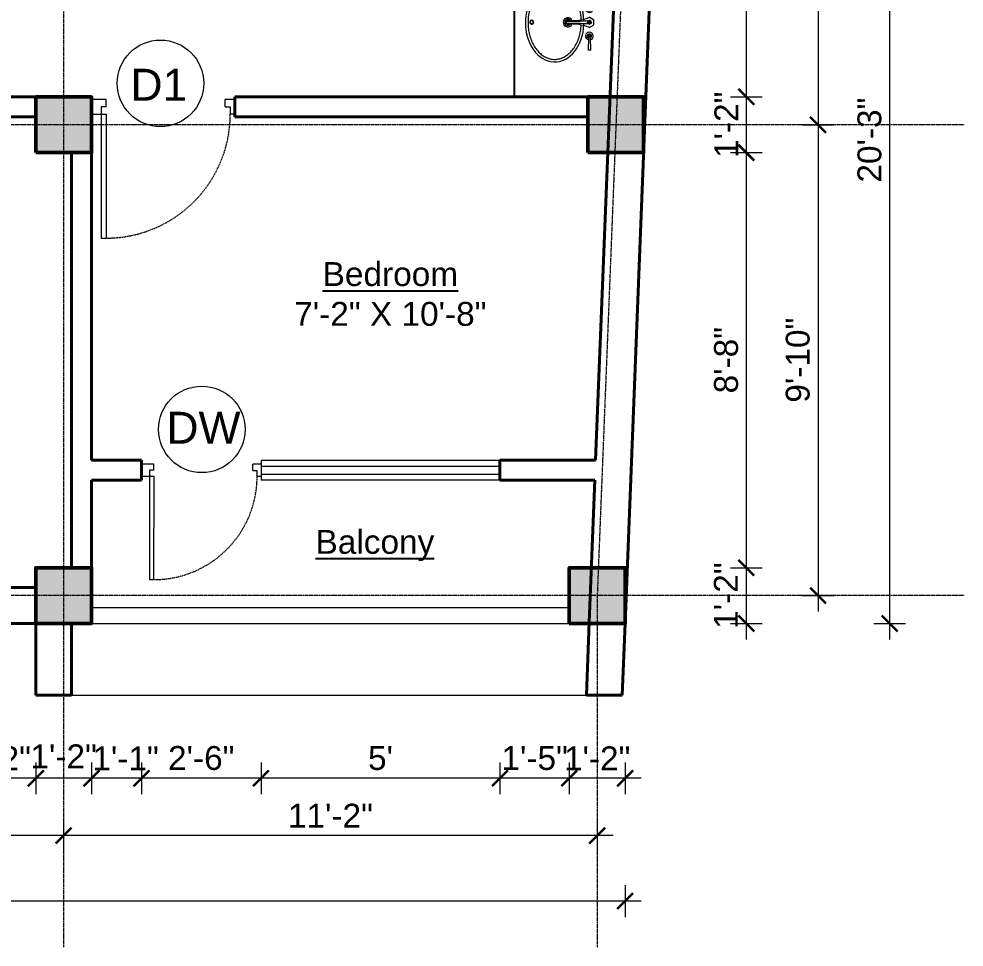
# Model space of a CAD drawing. Header units: inches. Extents: x 136316 to 155547, y -21384 to -17606.
# Drawn here: x 149794.9 to 150032.2, y -19838 to -19604.9 of the extents above; entities that cross this region are included whole.
import ezdxf

# ---------------------------------------------------------------- set-up
doc = ezdxf.new("R2010")
doc.units = ezdxf.units.IN
doc.header["$LTSCALE"] = 0.5
doc.header["$MEASUREMENT"] = 0
doc.header["$PDMODE"] = 66
doc.linetypes.add('CENTER', pattern=[2, 1.25, -0.25, 0.25, -0.25])
doc.linetypes.add('HIDDEN', pattern=[0.375, 0.25, -0.125])
for name, color, linetype, lineweight in [('Annotate-Lite.w', 177, 'Continuous', 9), ('Annotations-Bold.w', 177, 'Continuous', 13), ('C-COLUMN', 1, 'Continuous', 50), ('DIM', 4, 'Continuous', 5), ('DIM 1-100', 4, 'Continuous', 13), ('Door-Window.w', 4, 'Continuous', 15), ('Fittings', 9, 'Continuous', 5), ('PARAPET', 50, 'Continuous', 13), ('TEXT', 220, 'Continuous', 9), ('Toilet', 7, 'Continuous', 25), ('wall', 1, 'Continuous', 40)]:
    doc.layers.add(name, color=color, linetype=linetype, lineweight=lineweight)
doc.layers.add('furniture', color=31, linetype='Continuous')
doc.styles.add('arial.', font='arial.ttf')
doc.styles.add('gaurav', font='arial.ttf')
doc.styles.get("Standard").update_dxf_attribs({"font": 'arial.ttf'})
doc.dimstyles.new('1 by 96', dxfattribs={"dimtxt": 6, "dimasz": 4, "dimexe": 4, "dimexo": 4, "dimgap": 2, "dimtad": 1, "dimdec": 0, "dimzin": 0, "dimdsep": 46, "dimlunit": 4, "dimtxsty": 'Standard', "dimblk": 'ARCHTICK', "dimcen": 0, "dimdle": 4, "dimadec": 0, "dimazin": 0, "dimtfac": 1, "dimtdec": 0, "dimtix": 1, "dimtofl": 0, "dimtmove": 1, "dimatfit": 3, "dimldrblk": 'ARCHTICK', "dimfxl": 4, "dimfxlon": 1, "dimtolj": 1, "dimtzin": 0, "dimlwd": -1, "dimlwe": -1, "dimarcsym": 0})

# ---------------------------------------------------------------- blocks, each defined once
blk = doc.blocks.new('3-0')
at = {"ltscale": 3}
for p, q in [((11063.05, 10097.68), (11065.97, 10099.9)), ((11065.97, 10099.9), (11066.71, 10098.92)), ((11063.05, 10097.68), (11064.53, 10095.73)), ((11065.25, 10097.81), (11066.71, 10098.92)), ((11065.99, 10096.84), (11065.25, 10097.81)), ((11065.99, 10096.84), (11064.53, 10095.73)), ((11085.5, 10074.13), (11110.32, 10092.96)), ((11111.05, 10091.97), (11110.32, 10092.96)), ((11086.24, 10073.15), (11111.05, 10091.97)), ((11086.24, 10073.15), (11085.5, 10074.13)), ((11084.04, 10073.02), (11082.57, 10071.91)), ((11082.57, 10071.91), (11084.79, 10068.98)), ((11084.04, 10073.02), (11084.78, 10072.04)), ((11084.78, 10072.04), (11086.24, 10073.15)), ((11084.79, 10068.98), (11087.72, 10071.2)), ((11087.72, 10071.2), (11086.24, 10073.15))]:
    blk.add_line(p, q, dxfattribs=at)
at = {"layer": 'Door-Window.w', "color": 9, "linetype": 'HIDDEN', "lineweight": 18}
blk.add_arc((11085.5, 10074.13), 31.16, 37.1906, 127.1465, dxfattribs=at)
blk = doc.blocks.new('A$C604E024C')
at = {"linetype": 'ByBlock'}
for p, q in [((-107.3, 6.3), (-198.2, 8.5)), ((-101.1, 4.4), (-101.1, -4.4)), ((-101.1, 4.4), (-100.5, 4.4)), ((-100.5, 4.4), (-100.5, 0.6)), ((-100.5, 0.6), (-96.6, 0.6)), ((-100.5, 0), (-100.5, -3.8)), ((-100.5, 0), (-96.6, 0)), ((-96.6, 4.4), (-96.6, 0.6)), ((-96.6, 4.4), (-96, 4.4)), ((-96, 4.4), (-96, -3.8)), ((-5.6, 4.4), (-5.6, -4.4)), ((-5.6, 4.4), (-5, 4.4)), ((-5, 4.4), (-5, -3.8)), ((0, 12.9), (0, -12.9)), ((1.2, 4.4), (1.2, -4.4)), ((1.2, 4.4), (3.5, 4.4)), ((1.8, 3.8), (1.8, 0.6)), ((1.8, 3.8), (3.5, 3.8)), ((1.8, 0.6), (3.5, 0.6)), ((100.4, 2.2), (101, 2.4)), ((107.3, 6.3), (198.2, 8.5)), ((199.2, 7.5), (199.2, -7.5)), ((-107.3, -6.3), (-198.2, -8.5)), ((-101.1, -4.4), (-100.5, -4.4)), ((-100.5, -3.8), (-100.5, -4.4)), ((-96.6, 0), (-96.6, -4.4)), ((-96.6, -4.4), (-96, -4.4)), ((-96, -3.8), (-96, -4.4)), ((-5.6, -4.4), (-1.2, -4.4)), ((-5, -3.8), (-1.2, -3.8)), ((-1.2, -3.8), (-1.2, -4.4)), ((1.2, -4.4), (3.5, -4.4)), ((1.8, 0), (1.8, -3.8)), ((1.8, 0), (3.5, 0)), ((1.8, -3.8), (3.5, -3.8)), ((100.4, -2.2), (101, -2.4)), ((107.3, -6.3), (198.2, -8.5))]:
    blk.add_line(p, q, dxfattribs=at)
for points in [[(34.8, -2.5), (34.8, -2.5, 0.267949), (34.8, 2.5), (19.6, 28.9, 0.267949), (15.2, 31.4), (-15.2, 31.4, 0.267949), (-19.6, 28.9), (-34.8, 2.5, 0.267949), (-34.8, -2.5)], [(0, 12.9), (-4.6, 12.9, 0.267949), (-8.9, 10.4), (-13.5, 2.5, 0.267949), (-13.5, -2.5), (-8.9, -10.4, 0.267949), (-4.6, -12.9), (0, -12.9)], [(0, 12.9), (4.6, 12.9, -0.267949), (8.9, 10.4), (13.5, 2.5, -0.267949), (13.5, -2.5), (8.9, -10.4, -0.267949), (4.6, -12.9), (0, -12.9)], [(-14.6, -149.3, 0.267949), (-14.6, -154.3), (-9.4, -163.2, 0.267949), (-5.1, -165.7), (0, -165.7)], [(14.6, -149.3, -0.267949), (14.6, -154.3), (9.5, -163.2, -0.267949), (5.2, -165.7), (0, -165.7)]]:
    blk.add_lwpolyline(points, format="xyb", dxfattribs=at)
for centre, radius, start, end in [((-148.2, 0), 51.6, 171.62848, 188.37152), ((-198.2, 7.5), 1, 88.57669, 180), ((-98.6, 0), 27.8, 193.93526, 166.06474), ((-98.6, 0), 16.1, 203.47719, 156.52281), ((-98.6, 0), 13.6, 207.82536, 152.17464), ((-98.6, 0), 10.7, 215.76651, 144.23349), ((3.5, 2.2), 2.2, 301.40481, 90), ((3.5, 2.2), 1.6, 270, 90.01417), ((3.5, -1.9), 2.5, 270, 62.70974), ((98.6, 0), 27.8, 13.93526, 346.06474), ((98.6, 0), 16.1, 23.47719, 336.52281), ((98.6, 0), 13.6, 27.82536, 332.17464), ((98.6, 0), 10.7, 35.76651, 324.23349), ((198.2, 7.5), 1, 0, 91.42331), ((-198.2, -7.5), 1, 180, 271.42331), ((-325.4, -117.3), 312.4, 354.13327, 21.56539), ((-1093.1, -109.8), 1085, 357.18281, 5.67785), ((3.5, -1.9), 1.9, 270, 90), ((1083.5, -109.3), 1075.4, 174.30277, 182.87364), ((324.5, -117.1), 311.5, 158.41566, 185.92552), ((198.2, -7.5), 1, 268.57669, 0)]:
    blk.add_arc(centre, radius, start, end, dxfattribs=at)
blk.add_ellipse((98.6, 0), major_axis=(0, 4.4), ratio=0.647537, start_param=-0.996154, end_param=4.137747, dxfattribs=at)
blk.add_open_spline([(100.4, 2.2), (100.2, 2.6), (100, 2.9), (99.5, 3.4), (99.3, 3.6), (98.9, 3.8), (98.7, 3.8), (98.6, 3.8), (98.4, 3.8), (98.1, 3.7), (97.7, 3.5), (97.5, 3.3), (97.1, 2.8), (96.9, 2.5), (96.6, 1.8), (96.5, 1.3), (96.3, 0.3), (96.3, -0.3), (96.5, -1.6), (96.7, -2.1), (97.1, -2.9), (97.4, -3.2), (97.9, -3.6), (98.1, -3.7), (98.6, -3.8), (98.8, -3.8), (99.3, -3.6), (99.6, -3.4), (100, -2.9), (100.2, -2.6), (100.4, -2.2)], degree=3, knots=[5.296065, 5.296065, 5.296065, 5.296065, 5.668493, 5.668493, 6.044953, 6.044953, 6.283185, 6.283185, 6.283185, 6.618814, 6.618814, 6.954443, 6.954443, 7.290072, 7.290072, 7.6257, 7.6257, 8.094621, 8.094621, 8.563542, 8.563542, 8.940002, 8.940002, 9.316461, 9.316461, 9.692921, 9.692921, 10.069381, 10.069381, 10.411893, 10.411893, 10.411893, 10.411893], dxfattribs=at)
blk = doc.blocks.new('basin')
for radius, start, end in [(1.14, 113.503, 66.2712), (0.79, 126.715, 52.8739)]:
    blk.add_arc((134195.31, -39122.53), radius, start, end)
blk.add_ellipse((134195.31, -39125.83), major_axis=(-9.97, 0), ratio=0.736887, start_param=4.757716, end_param=10.948885)
blk.add_ellipse((134195.31, -39131.57), major_axis=(0.448, 0), ratio=0.674502)
for points, knots in [([(134194.69, -39119.15), (134194.32, -39119.17), (134193.96, -39119.2), (134193.09, -39119.32), (134192.57, -39119.42), (134191.58, -39119.69), (134191.1, -39119.85), (134190.19, -39120.23), (134189.76, -39120.45), (134188.95, -39120.93), (134188.57, -39121.2), (134187.89, -39121.77), (134187.59, -39122.07), (134187.06, -39122.71), (134186.83, -39123.04), (134186.45, -39123.73), (134186.3, -39124.08), (134186.09, -39124.79), (134186.03, -39125.15), (134185.99, -39125.61), (134185.99, -39125.72), (134185.99, -39125.83), (134185.99, -39126.08), (134186.01, -39126.34), (134186.11, -39126.94), (134186.2, -39127.29), (134186.47, -39127.97), (134186.64, -39128.31), (134187.06, -39128.96), (134187.31, -39129.28), (134187.88, -39129.88), (134188.2, -39130.16), (134188.9, -39130.7), (134189.28, -39130.94), (134190.1, -39131.39), (134190.53, -39131.59), (134191.45, -39131.93), (134191.92, -39132.08), (134192.9, -39132.31), (134193.4, -39132.4), (134194.43, -39132.51), (134194.94, -39132.53), (134195.97, -39132.52), (134196.49, -39132.48), (134197.5, -39132.35), (134198, -39132.25), (134198.97, -39132), (134199.44, -39131.84), (134200.34, -39131.48), (134200.76, -39131.27), (134201.56, -39130.8), (134201.93, -39130.55), (134202.61, -39130), (134202.91, -39129.71), (134203.45, -39129.1), (134203.69, -39128.78), (134204.08, -39128.12), (134204.24, -39127.78), (134204.48, -39127.09), (134204.56, -39126.74), (134204.64, -39126.04), (134204.64, -39125.69), (134204.57, -39124.98), (134204.49, -39124.62), (134204.25, -39123.91), (134204.09, -39123.56), (134203.69, -39122.89), (134203.45, -39122.56), (134202.89, -39121.93), (134202.58, -39121.63), (134201.88, -39121.07), (134201.49, -39120.81), (134200.67, -39120.35), (134200.22, -39120.13), (134199.3, -39119.77), (134198.81, -39119.62), (134197.81, -39119.37), (134197.29, -39119.28), (134196.49, -39119.19), (134196.22, -39119.16), (134195.94, -39119.15)], [4.778413, 4.778413, 4.778413, 4.778413, 4.89303, 4.89303, 5.060537, 5.060537, 5.228045, 5.228045, 5.395552, 5.395552, 5.56306, 5.56306, 5.730567, 5.730567, 5.898075, 5.898075, 6.065582, 6.065582, 6.233089, 6.233089, 6.283185, 6.283185, 6.283185, 6.401225, 6.401225, 6.564378, 6.564378, 6.727532, 6.727532, 6.890685, 6.890685, 7.053839, 7.053839, 7.216992, 7.216992, 7.380146, 7.380146, 7.543299, 7.543299, 7.706452, 7.706452, 7.869606, 7.869606, 8.032759, 8.032759, 8.195913, 8.195913, 8.359066, 8.359066, 8.52222, 8.52222, 8.685373, 8.685373, 8.848527, 8.848527, 9.01168, 9.01168, 9.174834, 9.174834, 9.337987, 9.337987, 9.501141, 9.501141, 9.668648, 9.668648, 9.836155, 9.836155, 10.003663, 10.003663, 10.17117, 10.17117, 10.338678, 10.338678, 10.506185, 10.506185, 10.673693, 10.673693, 10.8412, 10.8412, 10.929386, 10.929386, 10.929386, 10.929386]), ([(134195.86, -39131.57), (134195.86, -39131.55), (134195.86, -39131.52), (134195.84, -39131.46), (134195.83, -39131.44), (134195.79, -39131.36), (134195.75, -39131.32), (134195.66, -39131.25), (134195.6, -39131.23), (134195.46, -39131.18), (134195.36, -39131.16), (134195.17, -39131.17), (134195.07, -39131.2), (134194.94, -39131.27), (134194.9, -39131.3), (134194.83, -39131.37), (134194.8, -39131.4), (134194.77, -39131.48), (134194.76, -39131.52), (134194.75, -39131.6), (134194.76, -39131.65), (134194.79, -39131.73), (134194.81, -39131.76), (134194.87, -39131.83), (134194.9, -39131.86), (134194.98, -39131.9), (134195.02, -39131.92), (134195.15, -39131.97), (134195.25, -39131.99), (134195.44, -39131.98), (134195.54, -39131.95), (134195.67, -39131.89), (134195.72, -39131.85), (134195.79, -39131.78), (134195.81, -39131.75), (134195.85, -39131.67), (134195.86, -39131.63), (134195.86, -39131.58), (134195.86, -39131.58), (134195.86, -39131.57)], [0, 0, 0, 0, 0.188397, 0.188397, 0.376794, 0.376794, 0.73698, 0.73698, 1.097166, 1.097166, 1.657793, 1.657793, 2.21842, 2.21842, 2.564182, 2.564182, 2.840364, 2.840364, 3.116547, 3.116547, 3.39273, 3.39273, 3.668913, 3.668913, 3.945096, 3.945096, 4.221279, 4.221279, 4.783807, 4.783807, 5.346334, 5.346334, 5.697184, 5.697184, 5.974645, 5.974645, 6.252106, 6.252106, 6.283185, 6.283185, 6.283185, 6.283185])]:
    blk.add_open_spline(points, degree=3, knots=knots)
at = {"xscale": 0.03499430959345774, "yscale": 0.03499430959345774, "zscale": 0.03499430959345774, "rotation": 359.9929103328581}
blk.add_blockref('A$C604E024C', (134195.31, -39117.12), dxfattribs=at)
blk = doc.blocks.new('_ArchTick')
at = {"color": 0, "linetype": 'ByBlock', "const_width": 0.15}
blk.add_lwpolyline([(-0.5, -0.5), (0.5, 0.5)], dxfattribs=at)
blk = doc.blocks.new('*D257')
at = {"layer": 'Defpoints', "color": 0, "transparency": 16777216}
for p in [(149956.18, -19527.9), (149951.74, -19624.5), (149977.52, -19624.5)]:
    blk.add_point(p, dxfattribs=at)
at = {"layer": 'DIM 1-100', "color": 0, "transparency": 16777216}
for p, q in [((149977.52, -19523.9), (149977.52, -19628.5)), ((149973.52, -19527.9), (149981.52, -19527.9)), ((149973.52, -19624.5), (149981.52, -19624.5))]:
    blk.add_line(p, q, dxfattribs=at)
at = {"layer": 'DIM 1-100', "color": 0, "transparency": 16777216, "xscale": 4, "yscale": 4, "zscale": 4}
for p, rotation in [((149977.52, -19527.9), 90), ((149977.52, -19624.5), 270)]:
    blk.add_blockref('_ArchTick', p, dxfattribs=dict(at, rotation=rotation))
at = {"layer": 'DIM 1-100', "color": 0, "transparency": 16777216, "insert": (149972.46, -19576.2), "char_height": 6, "attachment_point": 5, "rotation": 90}
blk.add_mtext('\\A1;8\'-1"', dxfattribs=at)
blk = doc.blocks.new('*D258')
at = {"layer": 'Defpoints', "color": 0, "transparency": 16777216}
for p in [(149951.74, -19624.5), (149951.74, -19638.5), (149977.52, -19638.5)]:
    blk.add_point(p, dxfattribs=at)
at = {"layer": 'DIM 1-100', "color": 0, "transparency": 16777216}
for p, q in [((149977.52, -19620.5), (149977.52, -19642.5)), ((149973.52, -19624.5), (149981.52, -19624.5)), ((149973.52, -19638.5), (149981.52, -19638.5))]:
    blk.add_line(p, q, dxfattribs=at)
at = {"layer": 'DIM 1-100', "color": 0, "transparency": 16777216, "xscale": 4, "yscale": 4, "zscale": 4}
for p, rotation in [((149977.52, -19624.5), 90), ((149977.52, -19638.5), 270)]:
    blk.add_blockref('_ArchTick', p, dxfattribs=dict(at, rotation=rotation))
at = {"layer": 'DIM 1-100', "color": 0, "transparency": 16777216, "insert": (149972.51, -19631.5), "char_height": 6, "attachment_point": 5, "rotation": 90}
blk.add_mtext('\\A1;1\'-2"', dxfattribs=at)
blk = doc.blocks.new('*D259')
at = {"layer": 'Defpoints', "color": 0, "transparency": 16777216}
for p in [(149951.74, -19638.5), (149947.08, -19742.73), (149977.52, -19742.73)]:
    blk.add_point(p, dxfattribs=at)
at = {"layer": 'DIM 1-100', "color": 0, "transparency": 16777216}
for p, q in [((149977.52, -19634.5), (149977.52, -19746.73)), ((149973.52, -19638.5), (149981.52, -19638.5)), ((149973.52, -19742.73), (149981.52, -19742.73))]:
    blk.add_line(p, q, dxfattribs=at)
at = {"layer": 'DIM 1-100', "color": 0, "transparency": 16777216, "xscale": 4, "yscale": 4, "zscale": 4}
for p, rotation in [((149977.52, -19638.5), 90), ((149977.52, -19742.73), 270)]:
    blk.add_blockref('_ArchTick', p, dxfattribs=dict(at, rotation=rotation))
at = {"layer": 'DIM 1-100', "color": 0, "transparency": 16777216, "insert": (149972.46, -19690.61), "char_height": 6, "attachment_point": 5, "rotation": 90}
blk.add_mtext('\\A1;8\'-8"', dxfattribs=at)
blk = doc.blocks.new('*D260')
at = {"layer": 'Defpoints', "color": 0, "transparency": 16777216}
for p in [(149947.08, -19742.73), (149947.08, -19756.73), (149977.52, -19756.73)]:
    blk.add_point(p, dxfattribs=at)
at = {"layer": 'DIM 1-100', "color": 0, "transparency": 16777216}
for p, q in [((149977.52, -19738.73), (149977.52, -19760.73)), ((149973.52, -19742.73), (149981.52, -19742.73)), ((149973.52, -19756.73), (149981.52, -19756.73))]:
    blk.add_line(p, q, dxfattribs=at)
at = {"layer": 'DIM 1-100', "color": 0, "transparency": 16777216, "xscale": 4, "yscale": 4, "zscale": 4}
for p, rotation in [((149977.52, -19742.73), 90), ((149977.52, -19756.73), 270)]:
    blk.add_blockref('_ArchTick', p, dxfattribs=dict(at, rotation=rotation))
at = {"layer": 'DIM 1-100', "color": 0, "transparency": 16777216, "insert": (149972.38, -19749.73), "char_height": 6, "attachment_point": 5, "rotation": 90}
blk.add_mtext('\\A1;1\'-2"', dxfattribs=at)
blk = doc.blocks.new('*D261')
at = {"layer": 'Defpoints', "color": 0, "transparency": 16777216}
for p in [(149956.18, -19520.9), (149952.02, -19631.5), (149995.52, -19631.5)]:
    blk.add_point(p, dxfattribs=at)
at = {"layer": 'DIM 1-100', "color": 0, "transparency": 16777216}
for p, q in [((149995.52, -19516.9), (149995.52, -19635.5)), ((149991.52, -19520.9), (149999.52, -19520.9)), ((149991.52, -19631.5), (149999.52, -19631.5))]:
    blk.add_line(p, q, dxfattribs=at)
at = {"layer": 'DIM 1-100', "color": 0, "transparency": 16777216, "xscale": 4, "yscale": 4, "zscale": 4}
for p, rotation in [((149995.52, -19520.9), 90), ((149995.52, -19631.5), 270)]:
    blk.add_blockref('_ArchTick', p, dxfattribs=dict(at, rotation=rotation))
at = {"layer": 'DIM 1-100', "color": 0, "transparency": 16777216, "insert": (149990.46, -19576.2), "char_height": 6, "attachment_point": 5, "rotation": 90}
blk.add_mtext('\\A1;9\'-3"', dxfattribs=at)
blk = doc.blocks.new('*D262')
at = {"layer": 'Defpoints', "color": 0, "transparency": 16777216}
for p in [(149952.02, -19631.5), (149947.36, -19749.73), (149995.52, -19749.73)]:
    blk.add_point(p, dxfattribs=at)
at = {"layer": 'DIM 1-100', "color": 0, "transparency": 16777216}
for p, q in [((149995.52, -19627.5), (149995.52, -19753.73)), ((149991.52, -19631.5), (149999.52, -19631.5)), ((149991.52, -19749.73), (149999.52, -19749.73))]:
    blk.add_line(p, q, dxfattribs=at)
at = {"layer": 'DIM 1-100', "color": 0, "transparency": 16777216, "xscale": 4, "yscale": 4, "zscale": 4}
for p, rotation in [((149995.52, -19631.5), 90), ((149995.52, -19749.73), 270)]:
    blk.add_blockref('_ArchTick', p, dxfattribs=dict(at, rotation=rotation))
at = {"layer": 'DIM 1-100', "color": 0, "transparency": 16777216, "insert": (149990.46, -19690.61), "char_height": 6, "attachment_point": 5, "rotation": 90}
blk.add_mtext('\\A1;9\'-10"', dxfattribs=at)
blk = doc.blocks.new('*D263')
at = {"layer": 'Defpoints', "color": 0, "transparency": 16777216}
for p in [(149956.66, -19513.97), (150013.52, -19513.97), (149947.08, -19756.73)]:
    blk.add_point(p, dxfattribs=at)
at = {"layer": 'DIM 1-100', "color": 0, "transparency": 16777216}
for p, q in [((150013.52, -19760.73), (150013.52, -19509.97)), ((150009.52, -19513.97), (150017.52, -19513.97)), ((150009.52, -19756.73), (150017.52, -19756.73))]:
    blk.add_line(p, q, dxfattribs=at)
at = {"layer": 'DIM 1-100', "color": 0, "transparency": 16777216, "xscale": 4, "yscale": 4, "zscale": 4}
for p, rotation in [((150013.52, -19513.97), 90), ((150013.52, -19756.73), 270)]:
    blk.add_blockref('_ArchTick', p, dxfattribs=dict(at, rotation=rotation))
at = {"layer": 'DIM 1-100', "color": 0, "transparency": 16777216, "insert": (150008.46, -19635.35), "char_height": 6, "attachment_point": 5, "rotation": 90}
blk.add_mtext('\\A1;20\'-3"', dxfattribs=at)
blk = doc.blocks.new('*D307')
at = {"layer": 'Defpoints', "color": 0, "transparency": 16777216}
for p in [(149933.08, -19756.73), (149947.08, -19756.73), (149933.08, -19795.61)]:
    blk.add_point(p, dxfattribs=at)
at = {"layer": 'DIM 1-100', "color": 0, "transparency": 16777216}
for p, q in [((149933.08, -19791.61), (149933.08, -19799.61)), ((149947.08, -19791.61), (149947.08, -19799.61)), ((149951.08, -19795.61), (149929.08, -19795.61))]:
    blk.add_line(p, q, dxfattribs=at)
at = {"layer": 'DIM 1-100', "color": 0, "transparency": 16777216, "xscale": 4, "yscale": 4, "zscale": 4, "rotation": 180}
blk.add_blockref('_ArchTick', (149933.08, -19795.61), dxfattribs=at)
at = {"layer": 'DIM 1-100', "color": 0, "transparency": 16777216, "xscale": 4, "yscale": 4, "zscale": 4}
blk.add_blockref('_ArchTick', (149947.08, -19795.61), dxfattribs=at)
at = {"layer": 'DIM 1-100', "color": 0, "transparency": 16777216, "insert": (149940.08, -19790.6), "char_height": 6, "attachment_point": 5}
blk.add_mtext('\\A1;1\'-2"', dxfattribs=at)
blk = doc.blocks.new('*D308')
at = {"layer": 'Defpoints', "color": 0, "transparency": 16777216}
for p in [(149915.67, -19720.73), (149933.08, -19756.73), (149915.67, -19795.61)]:
    blk.add_point(p, dxfattribs=at)
at = {"layer": 'DIM 1-100', "color": 0, "transparency": 16777216}
for p, q in [((149915.67, -19791.61), (149915.67, -19799.61)), ((149933.08, -19791.61), (149933.08, -19799.61)), ((149937.08, -19795.61), (149911.67, -19795.61))]:
    blk.add_line(p, q, dxfattribs=at)
at = {"layer": 'DIM 1-100', "color": 0, "transparency": 16777216, "xscale": 4, "yscale": 4, "zscale": 4, "rotation": 180}
blk.add_blockref('_ArchTick', (149915.67, -19795.61), dxfattribs=at)
at = {"layer": 'DIM 1-100', "color": 0, "transparency": 16777216, "xscale": 4, "yscale": 4, "zscale": 4}
blk.add_blockref('_ArchTick', (149933.08, -19795.61), dxfattribs=at)
at = {"layer": 'DIM 1-100', "color": 0, "transparency": 16777216, "insert": (149924.38, -19790.55), "char_height": 6, "attachment_point": 5}
blk.add_mtext('\\A1;1\'-5"', dxfattribs=at)
blk = doc.blocks.new('*D309')
at = {"layer": 'Defpoints', "color": 0, "transparency": 16777216}
for p in [(149855.67, -19720.73), (149915.67, -19720.73), (149855.67, -19795.61)]:
    blk.add_point(p, dxfattribs=at)
at = {"layer": 'DIM 1-100', "color": 0, "transparency": 16777216}
for p, q in [((149855.67, -19791.61), (149855.67, -19799.61)), ((149915.67, -19791.61), (149915.67, -19799.61)), ((149919.67, -19795.61), (149851.67, -19795.61))]:
    blk.add_line(p, q, dxfattribs=at)
at = {"layer": 'DIM 1-100', "color": 0, "transparency": 16777216, "xscale": 4, "yscale": 4, "zscale": 4, "rotation": 180}
blk.add_blockref('_ArchTick', (149855.67, -19795.61), dxfattribs=at)
at = {"layer": 'DIM 1-100', "color": 0, "transparency": 16777216, "xscale": 4, "yscale": 4, "zscale": 4}
blk.add_blockref('_ArchTick', (149915.67, -19795.61), dxfattribs=at)
at = {"layer": 'DIM 1-100', "color": 0, "transparency": 16777216, "insert": (149885.67, -19790.56), "char_height": 6, "attachment_point": 5}
blk.add_mtext("\\A1;5'", dxfattribs=at)
blk = doc.blocks.new('*D310')
at = {"layer": 'Defpoints', "color": 0, "transparency": 16777216}
for p in [(149825.67, -19720.73), (149855.67, -19720.73), (149825.67, -19795.61)]:
    blk.add_point(p, dxfattribs=at)
at = {"layer": 'DIM 1-100', "color": 0, "transparency": 16777216}
for p, q in [((149825.67, -19791.61), (149825.67, -19799.61)), ((149855.67, -19791.61), (149855.67, -19799.61)), ((149859.67, -19795.61), (149821.67, -19795.61))]:
    blk.add_line(p, q, dxfattribs=at)
at = {"layer": 'DIM 1-100', "color": 0, "transparency": 16777216, "xscale": 4, "yscale": 4, "zscale": 4, "rotation": 180}
blk.add_blockref('_ArchTick', (149825.67, -19795.61), dxfattribs=at)
at = {"layer": 'DIM 1-100', "color": 0, "transparency": 16777216, "xscale": 4, "yscale": 4, "zscale": 4}
blk.add_blockref('_ArchTick', (149855.67, -19795.61), dxfattribs=at)
at = {"layer": 'DIM 1-100', "color": 0, "transparency": 16777216, "insert": (149840.67, -19790.55), "char_height": 6, "attachment_point": 5}
blk.add_mtext('\\A1;2\'-6"', dxfattribs=at)
blk = doc.blocks.new('*D311')
at = {"layer": 'Defpoints', "color": 0, "transparency": 16777216}
for p in [(149825.67, -19720.73), (149813.12, -19742.73), (149813.12, -19795.61)]:
    blk.add_point(p, dxfattribs=at)
at = {"layer": 'DIM 1-100', "color": 0, "transparency": 16777216}
for p, q in [((149813.12, -19791.61), (149813.12, -19799.61)), ((149825.67, -19791.61), (149825.67, -19799.61)), ((149829.67, -19795.61), (149809.12, -19795.61))]:
    blk.add_line(p, q, dxfattribs=at)
at = {"layer": 'DIM 1-100', "color": 0, "transparency": 16777216, "xscale": 4, "yscale": 4, "zscale": 4, "rotation": 180}
blk.add_blockref('_ArchTick', (149813.12, -19795.61), dxfattribs=at)
at = {"layer": 'DIM 1-100', "color": 0, "transparency": 16777216, "xscale": 4, "yscale": 4, "zscale": 4}
blk.add_blockref('_ArchTick', (149825.67, -19795.61), dxfattribs=at)
at = {"layer": 'DIM 1-100', "color": 0, "transparency": 16777216, "insert": (149821.67, -19790.6), "char_height": 6, "attachment_point": 5}
blk.add_mtext('\\A1;1\'-1"', dxfattribs=at)
blk = doc.blocks.new('*D312')
at = {"layer": 'Defpoints', "color": 0, "transparency": 16777216}
for p in [(149813.12, -19742.73), (149799.12, -19756.73), (149799.12, -19795.61)]:
    blk.add_point(p, dxfattribs=at)
at = {"layer": 'DIM 1-100', "color": 0, "transparency": 16777216}
for p, q in [((149799.12, -19791.61), (149799.12, -19799.61)), ((149813.12, -19791.61), (149813.12, -19799.61)), ((149817.12, -19795.61), (149795.12, -19795.61))]:
    blk.add_line(p, q, dxfattribs=at)
at = {"layer": 'DIM 1-100', "color": 0, "transparency": 16777216, "xscale": 4, "yscale": 4, "zscale": 4, "rotation": 180}
blk.add_blockref('_ArchTick', (149799.12, -19795.61), dxfattribs=at)
at = {"layer": 'DIM 1-100', "color": 0, "transparency": 16777216, "xscale": 4, "yscale": 4, "zscale": 4}
blk.add_blockref('_ArchTick', (149813.12, -19795.61), dxfattribs=at)
at = {"layer": 'DIM 1-100', "color": 0, "transparency": 16777216, "insert": (149806.12, -19790.1), "char_height": 6, "attachment_point": 5}
blk.add_mtext('\\A1;1\'-2"', dxfattribs=at)
blk = doc.blocks.new('*D313')
at = {"layer": 'Defpoints', "color": 0, "transparency": 16777216}
for p in [(149785.57, -19756.73), (149799.12, -19756.73), (149785.57, -19795.61)]:
    blk.add_point(p, dxfattribs=at)
at = {"layer": 'DIM 1-100', "color": 0, "transparency": 16777216}
for p, q in [((149785.57, -19791.61), (149785.57, -19799.61)), ((149799.12, -19791.61), (149799.12, -19799.61)), ((149803.12, -19795.61), (149781.57, -19795.61))]:
    blk.add_line(p, q, dxfattribs=at)
at = {"layer": 'DIM 1-100', "color": 0, "transparency": 16777216, "xscale": 4, "yscale": 4, "zscale": 4, "rotation": 180}
blk.add_blockref('_ArchTick', (149785.57, -19795.61), dxfattribs=at)
at = {"layer": 'DIM 1-100', "color": 0, "transparency": 16777216, "xscale": 4, "yscale": 4, "zscale": 4}
blk.add_blockref('_ArchTick', (149799.12, -19795.61), dxfattribs=at)
at = {"layer": 'DIM 1-100', "color": 0, "transparency": 16777216, "insert": (149789.57, -19790.6), "char_height": 6, "attachment_point": 5}
blk.add_mtext('\\A1;1\'-2"', dxfattribs=at)
blk = doc.blocks.new('*D323')
at = {"layer": 'Defpoints', "color": 0, "transparency": 16777216}
for p in [(149806.12, -19756.73), (149940.08, -19756.73), (149806.12, -19810.01)]:
    blk.add_point(p, dxfattribs=at)
at = {"layer": 'DIM 1-100', "color": 0, "transparency": 16777216}
for p, q in [((149806.12, -19806.01), (149806.12, -19814.01)), ((149940.08, -19806.01), (149940.08, -19814.01)), ((149944.08, -19810.01), (149802.12, -19810.01))]:
    blk.add_line(p, q, dxfattribs=at)
at = {"layer": 'DIM 1-100', "color": 0, "transparency": 16777216, "xscale": 4, "yscale": 4, "zscale": 4, "rotation": 180}
blk.add_blockref('_ArchTick', (149806.12, -19810.01), dxfattribs=at)
at = {"layer": 'DIM 1-100', "color": 0, "transparency": 16777216, "xscale": 4, "yscale": 4, "zscale": 4}
blk.add_blockref('_ArchTick', (149940.08, -19810.01), dxfattribs=at)
at = {"layer": 'DIM 1-100', "color": 0, "transparency": 16777216, "insert": (149873.1, -19805), "char_height": 6, "attachment_point": 5}
blk.add_mtext('\\A1;11\'-2"', dxfattribs=at)
blk = doc.blocks.new('*D324')
at = {"layer": 'Defpoints', "color": 0, "transparency": 16777216}
for p in [(149669.62, -19756.73), (149806.12, -19756.73), (149669.62, -19810.01)]:
    blk.add_point(p, dxfattribs=at)
at = {"layer": 'DIM 1-100', "color": 0, "transparency": 16777216}
for p, q in [((149669.62, -19806.01), (149669.62, -19814.01)), ((149806.12, -19806.01), (149806.12, -19814.01)), ((149810.12, -19810.01), (149665.62, -19810.01))]:
    blk.add_line(p, q, dxfattribs=at)
at = {"layer": 'DIM 1-100', "color": 0, "transparency": 16777216, "xscale": 4, "yscale": 4, "zscale": 4, "rotation": 180}
blk.add_blockref('_ArchTick', (149669.62, -19810.01), dxfattribs=at)
at = {"layer": 'DIM 1-100', "color": 0, "transparency": 16777216, "xscale": 4, "yscale": 4, "zscale": 4}
blk.add_blockref('_ArchTick', (149806.12, -19810.01), dxfattribs=at)
at = {"layer": 'DIM 1-100', "color": 0, "transparency": 16777216, "insert": (149737.87, -19804.95), "char_height": 6, "attachment_point": 5}
blk.add_mtext('\\A1;11\'-5"', dxfattribs=at)
blk = doc.blocks.new('*D253')
at = {"layer": 'Defpoints', "color": 0, "transparency": 16777216}
for p in [(149554.97, -19638.5), (149947.08, -19756.73), (149554.97, -19826.45)]:
    blk.add_point(p, dxfattribs=at)
at = {"layer": 'DIM 1-100', "color": 0, "transparency": 16777216}
for p, q in [((149554.97, -19822.45), (149554.97, -19830.45)), ((149947.08, -19822.45), (149947.08, -19830.45)), ((149951.08, -19826.45), (149550.97, -19826.45))]:
    blk.add_line(p, q, dxfattribs=at)
at = {"layer": 'DIM 1-100', "color": 0, "transparency": 16777216, "xscale": 4, "yscale": 4, "zscale": 4, "rotation": 180}
blk.add_blockref('_ArchTick', (149554.97, -19826.45), dxfattribs=at)
at = {"layer": 'DIM 1-100', "color": 0, "transparency": 16777216, "xscale": 4, "yscale": 4, "zscale": 4}
blk.add_blockref('_ArchTick', (149947.08, -19826.45), dxfattribs=at)
at = {"layer": 'DIM 1-100', "color": 0, "transparency": 16777216, "insert": (149751.03, -19821.38), "char_height": 6, "attachment_point": 5}
blk.add_mtext('\\A1;32\'-8"', dxfattribs=at)

msp = doc.modelspace()

# ---------------------------------------------------------------- hatches: boundary and pattern name
at = {"layer": 'C-COLUMN'}
h = msp.add_hatch(color=256, dxfattribs=at)
h.dxf.hatch_style = 1
h.paths.add_polyline_path([(149813.12, -19624.5), (149799.12, -19624.5), (149799.12, -19638.5), (149813.12, -19638.5)])
h = msp.add_hatch(color=256, dxfattribs=at)
h.dxf.hatch_style = 1
h.paths.add_polyline_path([(149951.74, -19624.5), (149937.74, -19624.5), (149937.74, -19638.5), (149951.74, -19638.5)])
h = msp.add_hatch(color=256, dxfattribs=at)
h.dxf.hatch_style = 1
h.paths.add_polyline_path([(149813.12, -19742.73), (149799.12, -19742.73), (149799.12, -19756.73), (149813.12, -19756.73)])
h = msp.add_hatch(color=256, dxfattribs=at)
h.dxf.hatch_style = 1
h.paths.add_polyline_path([(149947.08, -19742.73), (149933.08, -19742.73), (149933.08, -19756.73), (149947.08, -19756.73)])

# ---------------------------------------------------------------- linework, layer by layer
at = {"layer": 'Annotate-Lite.w', "ltscale": 0.005}
for centre in [(149830.43, -19621.09), (149840.81, -19707.99)]:
    msp.add_circle(centre, 10.86, dxfattribs=at)
at = {"layer": 'Annotations-Bold.w', "linetype": 'CENTER', "ltscale": 0.3}
for p, q in [((149806.12, -19391.25), (149806.12, -19838)), ((150032.2, -19631.5), (149471.98, -19631.5)), ((150032.2, -19749.73), (149471.98, -19749.73))]:
    msp.add_line(p, q, dxfattribs=at)
msp.add_lwpolyline([(149949.18, -19391.25), (149949.18, -19520.9), (149940.08, -19749.73), (149940.08, -19838)], dxfattribs=at)
at = {"layer": 'C-COLUMN'}
for points in [[(149799.12, -19638.5), (149813.12, -19638.5), (149813.12, -19624.5), (149799.12, -19624.5)], [(149937.74, -19638.5), (149951.74, -19638.5), (149951.74, -19624.5), (149937.74, -19624.5)], [(149799.12, -19756.73), (149813.12, -19756.73), (149813.12, -19742.73), (149799.12, -19742.73)], [(149933.08, -19756.73), (149947.08, -19756.73), (149947.08, -19742.73), (149933.08, -19742.73)]]:
    msp.add_lwpolyline(points, close=True, dxfattribs=at)
at = {"layer": 'DIM'}
for p, q in [((149855.67, -19715.73), (149915.67, -19715.73)), ((149855.67, -19715.73), (149855.67, -19720.73)), ((149855.67, -19717.23), (149915.67, -19717.23)), ((149855.67, -19719.23), (149915.67, -19719.23)), ((149915.67, -19720.73), (149855.67, -19720.73))]:
    msp.add_line(p, q, dxfattribs=at)
at = {"layer": 'furniture'}
msp.add_line((149919.27, -19588.5), (149919.27, -19624.5), dxfattribs=at)
at = {"layer": 'PARAPET', "ltscale": 100}
for p, q in [((149813.12, -19752.73), (149933.08, -19752.73)), ((149813.12, -19756.73), (149933.08, -19756.73)), ((149947.08, -19756.73), (149946.37, -19774.73)), ((149808.12, -19774.73), (149937.36, -19774.73))]:
    msp.add_line(p, q, dxfattribs=at)
at = {"layer": 'Toilet'}
msp.add_line((149947.08, -19756.73), (149956.66, -19513.97), dxfattribs=at)
at = {"layer": 'wall'}
for p, q in [((149947.08, -19756.73), (149956.66, -19513.97)), ((149939.69, -19715.73), (149944.71, -19588.5)), ((149731.62, -19624.5), (149799.12, -19624.5)), ((149849.12, -19624.5), (149937.74, -19624.5)), ((149849.12, -19629.5), (149849.12, -19624.5)), ((149731.62, -19629.5), (149799.12, -19629.5)), ((149849.12, -19629.5), (149937.74, -19629.5)), ((149808.12, -19742.73), (149808.12, -19638.5)), ((149813.12, -19715.73), (149813.12, -19638.5)), ((149825.67, -19715.73), (149813.12, -19715.73)), ((149825.67, -19715.73), (149825.67, -19720.73)), ((149825.67, -19715.73), (149825.67, -19720.73)), ((149915.67, -19720.73), (149915.67, -19715.73)), ((149915.67, -19715.73), (149939.69, -19715.73)), ((149825.67, -19720.73), (149813.12, -19720.73)), ((149813.12, -19742.73), (149813.12, -19720.73)), ((149915.67, -19720.73), (149939.49, -19720.73)), ((149938.09, -19756.38), (149939.49, -19720.73)), ((149785.57, -19747.73), (149799.12, -19747.73)), ((149785.57, -19756.73), (149799.12, -19756.73)), ((149799.12, -19756.73), (149799.12, -19774.73)), ((149808.12, -19756.73), (149808.12, -19774.73)), ((149938.09, -19756.38), (149937.36, -19774.73)), ((149947.08, -19756.73), (149946.37, -19774.73)), ((149799.12, -19774.73), (149808.12, -19774.73)), ((149937.36, -19774.73), (149946.37, -19774.73))]:
    msp.add_line(p, q, dxfattribs=at)

# ---------------------------------------------------------------- block references
at = {"layer": 'Door-Window.w', "linetype": 'ByBlock'}
for p, xscale, yscale, zscale, rotation in [((148492.56, -4711.4), 0.9997912369827213, 0.9997912369827213, 0.9997912369827213, 232.8094047884902), ((148741.77, -7287.14), 0.8331589850765497, 0.8331589850765497, 0.8331589850765497, 232.7330628613127)]:
    msp.add_blockref('3-0', p, dxfattribs=dict(at, xscale=xscale, yscale=yscale, zscale=zscale, rotation=rotation))
at = {"layer": 'Fittings', "lineweight": 15, "rotation": 269.8162799008568}
msp.add_blockref('basin', (189485.33, 114463.4), dxfattribs=at)

# ---------------------------------------------------------------- texts
at = {"layer": 'Annotate-Lite.w', "ltscale": 0.005, "char_height": 8, "attachment_point": 1, "style": 'gaurav'}
for s, insert in [('D1', (149822.89, -19617.44)), ('DW', (149831.92, -19703.58))]:
    msp.add_mtext_dynamic_manual_height_columns(s, width=8, gutter_width=100, heights=[0], dxfattribs=dict(at, insert=insert))
at = {"layer": 'TEXT', "lineweight": -2, "char_height": 6, "width": 127.5059, "attachment_point": 5, "style": 'arial.'}
for s, insert in [('{\\LBedroom\\P}7\'-2" X 10\'-8"', (149888.15, -19674.03)), ('{\\LBalcony}', (149884.27, -19737.14))]:
    msp.add_mtext(s, dxfattribs=dict(at, insert=insert))

# ---------------------------------------------------------------- dimensions: what is measured, and where the dimension line sits
at = {"layer": 'DIM 1-100'}
for base, p1, p2, picture, middle in [((150013.52, -19513.97), (149947.08, -19756.73), (149956.66, -19513.97), '*D263', (150008.46, -19635.35)), ((149995.52, -19631.5), (149956.18, -19520.9), (149952.02, -19631.5), '*D261', (149990.46, -19576.2)), ((149977.52, -19624.5), (149956.18, -19527.9), (149951.74, -19624.5), '*D257', (149972.46, -19576.2)), ((149995.52, -19749.73), (149952.02, -19631.5), (149947.36, -19749.73), '*D262', (149990.46, -19690.61)), ((149977.52, -19742.73), (149951.74, -19638.5), (149947.08, -19742.73), '*D259', (149972.46, -19690.61))]:
    dim = msp.add_linear_dim(base=base, p1=p1, p2=p2, angle=90, dimstyle='1 by 96', dxfattribs=at)
    dim.commit()
    dim.dimension.update_dxf_attribs({"geometry": picture, "text_midpoint": middle})
for base, p1, p2, picture, middle in [((149977.52, -19638.5), (149951.74, -19624.5), (149951.74, -19638.5), '*D258', (149977.52, -19631.5)), ((149977.52, -19756.73), (149947.08, -19742.73), (149947.08, -19756.73), '*D260', (149977.4, -19749.73))]:
    dim = msp.add_linear_dim(base=base, p1=p1, p2=p2, angle=90, dimstyle='1 by 96', dxfattribs=at)
    dim.commit()
    dim.dimension.update_dxf_attribs({"geometry": picture, "text_midpoint": middle, "dimtype": 160})
for base, p1, p2, picture, middle in [((149554.97, -19826.45), (149947.08, -19756.73), (149554.97, -19638.5), '*D253', (149751.03, -19821.38)), ((149825.67, -19795.61), (149855.67, -19720.73), (149825.67, -19720.73), '*D310', (149840.67, -19790.55)), ((149855.67, -19795.61), (149915.67, -19720.73), (149855.67, -19720.73), '*D309', (149885.67, -19790.56)), ((149669.62434749, -19810.01150565), (149806.12434749, -19756.73025565), (149669.62434749, -19756.73025565), '*D324', (149737.87434749, -19804.94806773)), ((149806.12, -19810.01), (149940.08, -19756.73), (149806.12, -19756.73), '*D323', (149873.1, -19805))]:
    dim = msp.add_linear_dim(base=base, p1=p1, p2=p2, dimstyle='1 by 96', dxfattribs=at)
    dim.commit()
    dim.dimension.update_dxf_attribs({"geometry": picture, "text_midpoint": middle})
for base, p1, p2, picture, middle in [((149813.12, -19795.61), (149825.67, -19720.73), (149813.12, -19742.73), '*D311', (149821.67, -19795.61)), ((149915.67, -19795.61), (149933.08, -19756.73), (149915.67, -19720.73), '*D308', (149924.38, -19795.61)), ((149799.12, -19795.61), (149813.12, -19742.73), (149799.12, -19756.73), '*D312', (149806.12, -19795.11)), ((149785.57, -19795.61), (149799.12, -19756.73), (149785.57, -19756.73), '*D313', (149789.57, -19795.61)), ((149933.08, -19795.61), (149947.08, -19756.73), (149933.08, -19756.73), '*D307', (149940.08, -19795.61))]:
    dim = msp.add_linear_dim(base=base, p1=p1, p2=p2, dimstyle='1 by 96', dxfattribs=at)
    dim.commit()
    dim.dimension.update_dxf_attribs({"geometry": picture, "text_midpoint": middle, "dimtype": 160})

doc.saveas('drawing.dxf')
